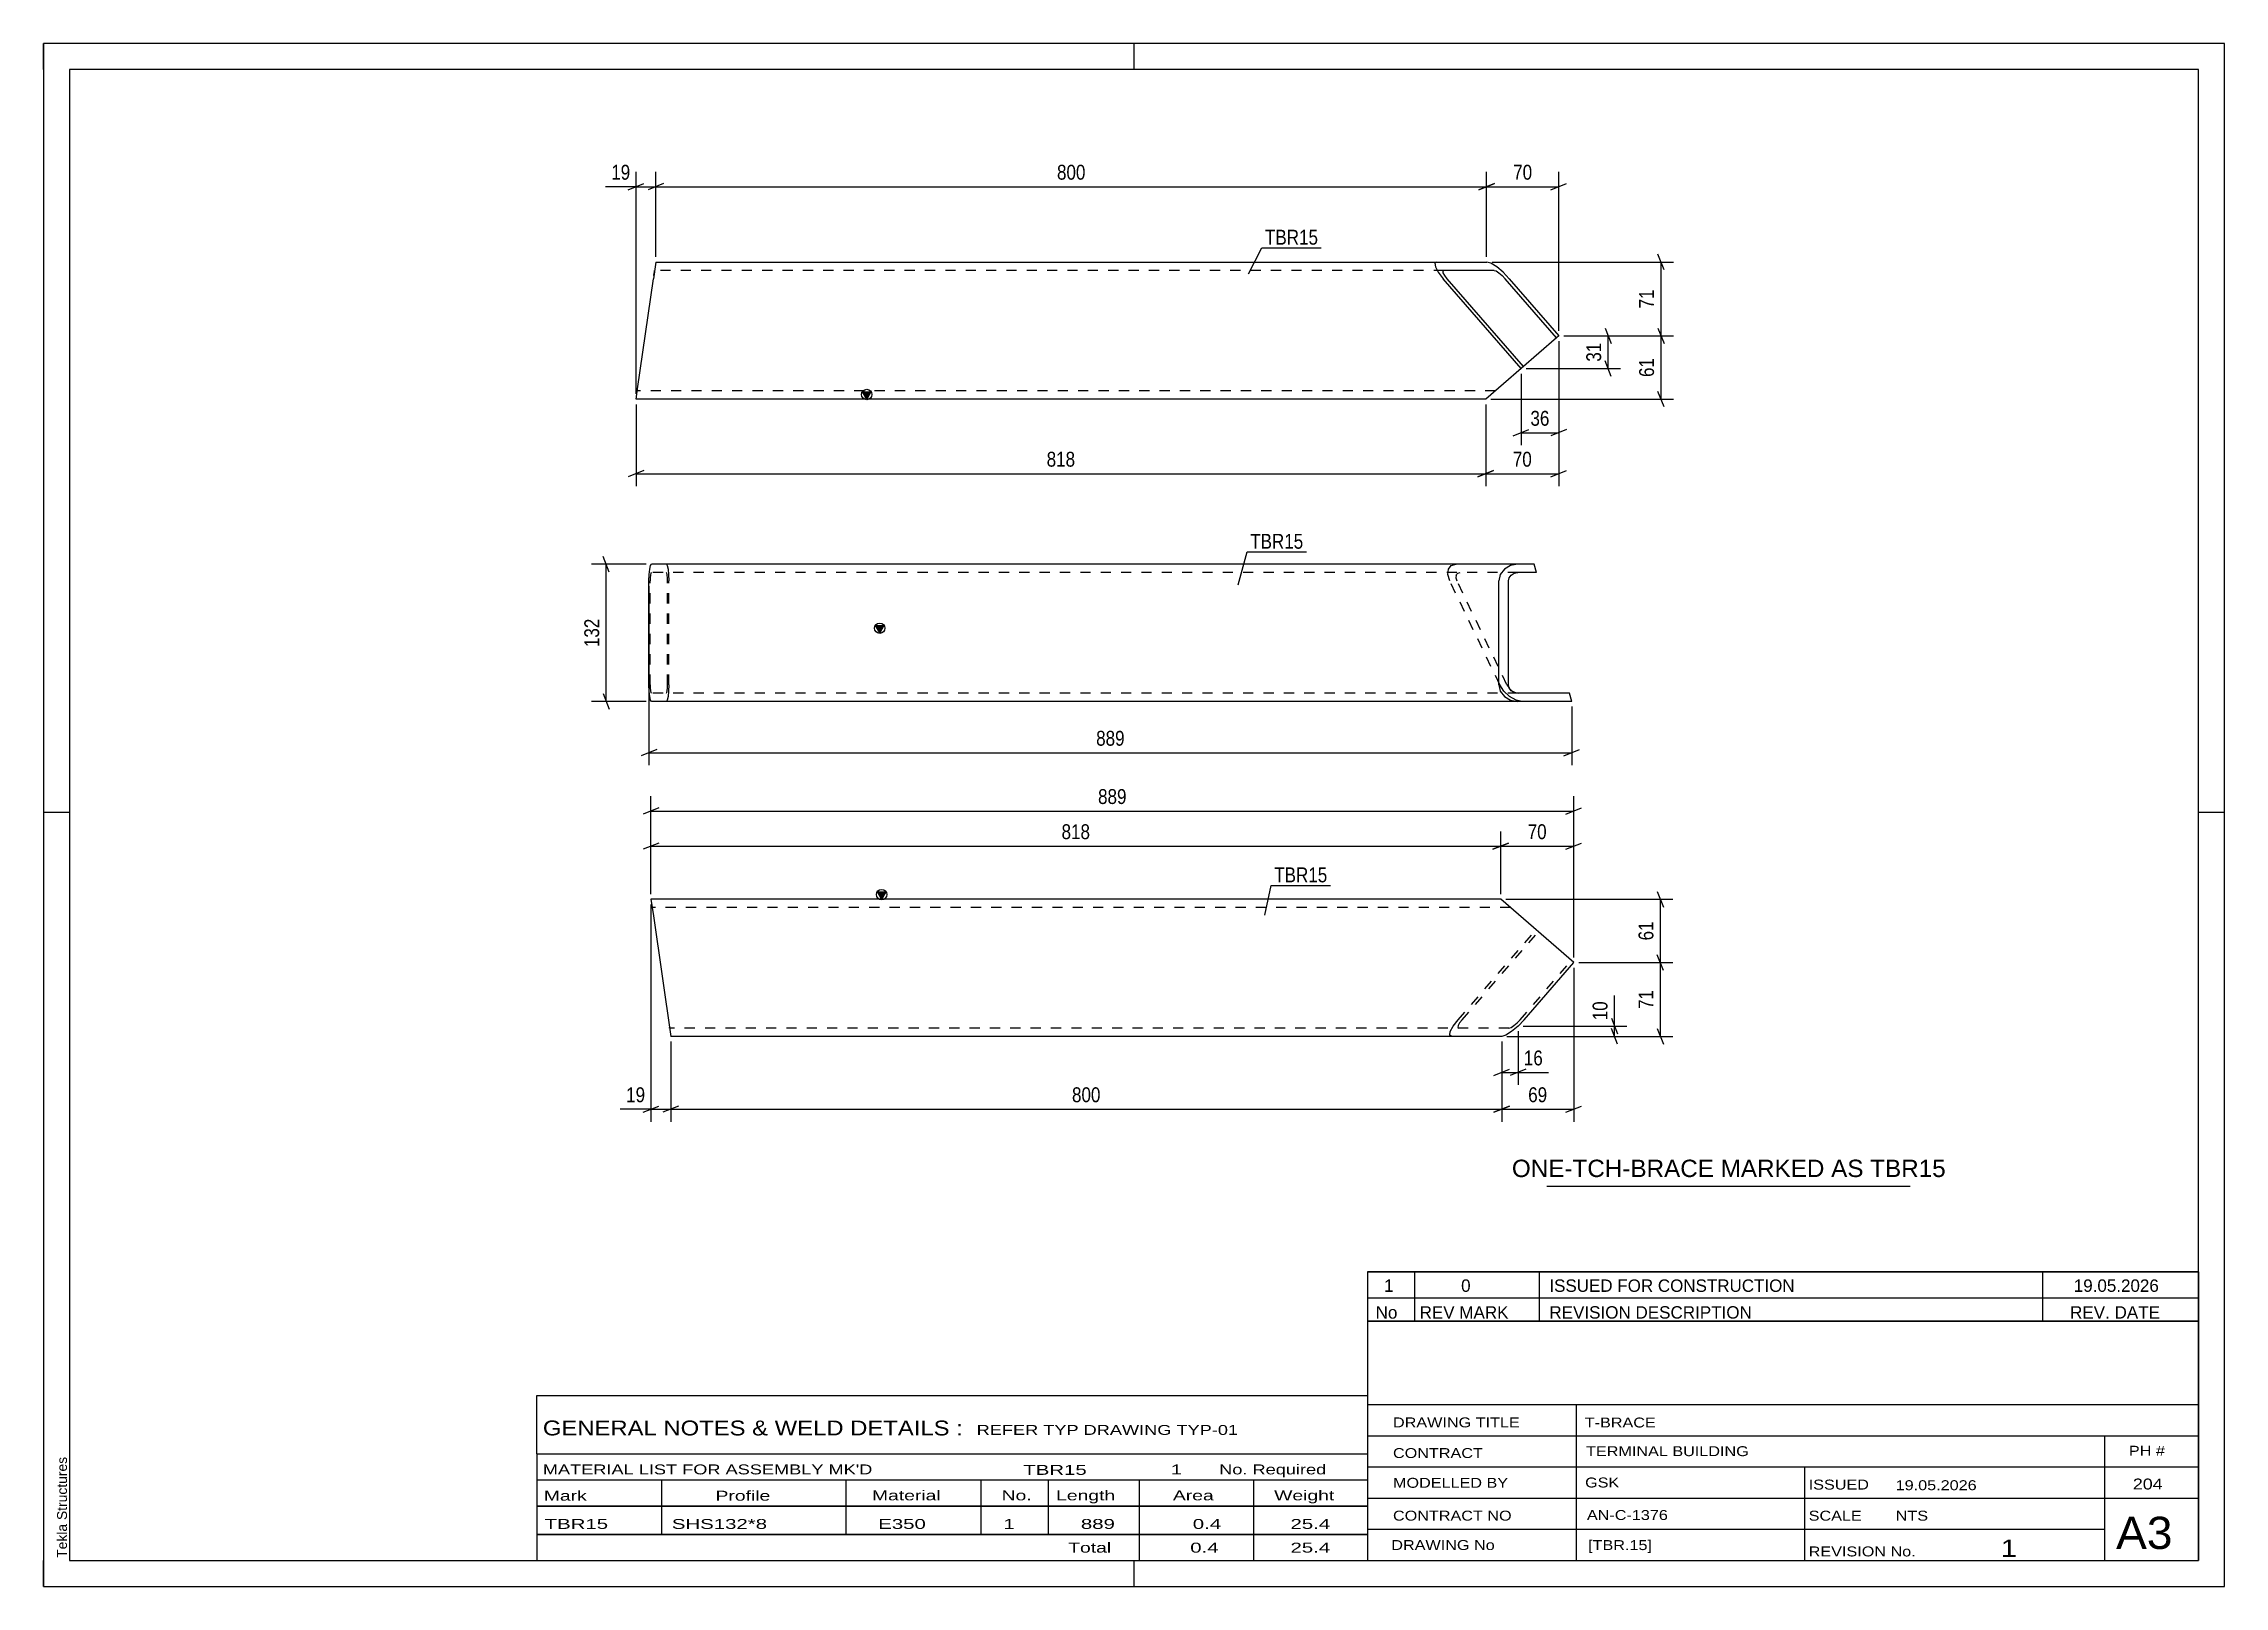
# Paper-space layout 'Layout1' of a CAD drawing. Header units: millimetres. Extents: x 0 to 420, y 0 to 297.
# The model-space entities are those that its viewports show. They can reach past a viewport. Long polylines and large blocks are cut down to what shows.
import ezdxf

# ---------------------------------------------------------------- set-up
doc = ezdxf.new("R2010")
doc.units = ezdxf.units.MM
doc.linetypes.add('DXK_LINE_DOT2', pattern=[3.9198, 1.9599, -1.9599])
doc.layers.add('Viewport layer', color=7, linetype='Continuous', plot=False)
doc.styles.add('Arial', font='ARIAL.TTF', dxfattribs={"height": 0.2})
doc.styles.add('Arial Narrow', font='ARIALN.TTF', dxfattribs={"height": 0.2})

# ---------------------------------------------------------------- blocks, each defined once
blk = doc.blocks.new('Unknown-491737054-2813')
at = {"color": 7, "linetype": 'Continuous'}
for p, q in [((255, 51.05), (255, 5)), ((255, 51.05), (415, 51.05)), ((415, 51), (415, 5)), ((255, 35), (415, 35)), ((295.14, 35), (295.14, 5)), ((255, 29), (415, 29)), ((397, 5.05), (397, 28.9)), ((255, 23), (415, 23)), ((339.14, 23), (339.14, 5)), ((255, 17), (415, 17)), ((255, 11), (397, 11)), ((255, 5), (415, 5))]:
    blk.add_line(p, q, dxfattribs=at)
at = {"color": 7, "style": 'Arial Narrow'}
for s, height, width, p in [('DRAWING TITLE', 1.9089, 1.425378, (259.88, 30.61)), ('T-BRACE', 1.909, 1.425378, (296.81, 30.59)), ('CONTRACT', 1.909, 1.425378, (259.88, 24.71)), ('TERMINAL BUILDING', 1.9089, 1.425378, (297.06, 25.07)), ('MODELLED BY', 1.9089, 1.425378, (259.88, 18.98)), ('GSK', 1.909, 1.425378, (296.88, 19.04)), ('ISSUED', 1.909, 1.425378, (339.94, 18.64)), ('19.05.2026', 1.909, 1.425378, (356.69, 18.52)), ('CONTRACT NO', 1.9089, 1.425378, (259.88, 12.66)), ('AN-C-1376', 1.909, 1.425378, (297.23, 12.78)), ('SCALE', 1.909, 1.425378, (339.94, 12.65)), ('A3', 6.204, 1.25, (399.14, 7.2)), ('DRAWING No', 1.909, 1.425378, (259.56, 7)), ('[TBR.15]', 1.909, 1.425378, (297.46, 6.99)), ('1', 3.34, 1.5, (376.91, 5.68)), ('REVISION No.', 1.9089, 1.425378, (339.94, 5.77))]:
    blk.add_text(s, height=height, dxfattribs=dict(at, width=width)).set_placement(p)
at = {"color": 7, "linetype": 'Continuous', "style": 'Arial Narrow'}
for s, height, width, p in [('PH #', 1.909, 1.43, (401.6, 25.15)), ('204', 2.1, 1.43, (402.37, 18.65)), ('NTS', 1.909, 1.425378, (356.7, 12.65))]:
    blk.add_text(s, height=height, dxfattribs=dict(at, width=width)).set_placement(p)
blk = doc.blocks.new('Unknown-491737054-1946')
at = {"color": 5, "linetype": 'Continuous'}
for p, q in [((420, 297), (0, 297)), ((0, 297), (0, 0)), ((0, 292), (0, 297)), ((210, 292), (210, 297)), ((420, 0), (420, 297)), ((415, 292), (5, 292)), ((5, 292), (5, 5)), ((415, 5), (415, 292)), ((5, 149), (0, 149)), ((420, 149), (415, 149)), ((0, 0), (0, 5)), ((5, 5), (415, 5)), ((210, 0), (210, 5)), ((0, 0), (420, 0))]:
    blk.add_line(p, q, dxfattribs=at)
at = {"color": 174, "linetype": 'Continuous', "style": 'Arial'}
blk.add_text('Tekla Structures', height=1.9102, rotation=90, dxfattribs=at).set_placement((4.5, 5.5))
blk = doc.blocks.new('Unknown-491737054-2814')
at = {"color": 7, "linetype": 'Continuous'}
for p, q in [((95, 36.75), (255, 36.75)), ((95, 25.5), (95, 36.75)), ((255, 36.75), (255, 25.5)), ((95, 25.5), (255, 25.5)), ((95, 25.5), (95, 20.5)), ((255, 25.5), (255, 20.5)), ((95, 20.5), (255, 20.5)), ((95, 20.5), (95, 15.5)), ((119, 20.5), (119, 15.5)), ((154.5, 20.5), (154.5, 15.5)), ((180.5, 20.5), (180.5, 15.5)), ((193.5, 20.5), (193.5, 15.5)), ((211, 20.5), (211, 15.5)), ((233, 20.5), (233, 15.5)), ((255, 20.5), (255, 15.5)), ((95, 15.5), (255, 15.5)), ((95, 15.45), (95, 10.05)), ((95, 15.45), (255, 15.45)), ((119, 15.5), (119, 10)), ((154.5, 15.5), (154.5, 10)), ((180.5, 15.5), (180.5, 10)), ((193.5, 15.5), (193.5, 10)), ((211, 15.5), (211, 10)), ((233, 15.5), (233, 10)), ((255, 15.45), (255, 10.05)), ((95, 10.05), (255, 10.05)), ((95, 10), (255, 10)), ((95, 10), (95, 5)), ((211, 10), (211, 5)), ((233, 10), (233, 5)), ((255, 10), (255, 5)), ((95, 5), (255, 5))]:
    blk.add_line(p, q, dxfattribs=at)
at = {"color": 7, "style": 'Arial Narrow'}
for s, height, width, p in [('GENERAL NOTES & WELD DETAILS :', 2.8633, 1.4, (96.15, 29.06)), ('REFER TYP DRAWING TYP-01', 1.9089, 1.6, (179.7, 29.16)), ("MATERIAL LIST FOR ASSEMBLY MK'D", 1.9089, 1.6, (96.15, 21.56)), ('TBR15', 1.909, 1.794707, (188.68, 21.47)), ('1', 1.91, 1.794707, (217.08, 21.56)), ('No. Required', 1.9089, 1.6, (226.41, 21.56)), ('Mark', 1.909, 1.7, (96.34, 16.5)), ('Profile', 1.909, 1.7, (129.41, 16.5)), ('Material', 1.909, 1.7, (159.54, 16.56)), ('No.', 1.909, 1.7, (184.5, 16.56)), ('Length', 1.909, 1.7, (195, 16.56)), ('Area', 1.909, 1.7, (217.5, 16.56)), ('Weight', 1.909, 1.7, (237, 16.56))]:
    blk.add_text(s, height=height, dxfattribs=dict(at, width=width)).set_placement(p)
at = {"color": 7, "linetype": 'Continuous', "style": 'Arial Narrow'}
for s, height, width, p in [('TBR15', 1.909, 1.794707, (96.5, 11.06)), ('SHS132*8', 1.909, 1.794707, (121, 11.06)), ('E350', 1.909, 1.794707, (160.74, 11.06)), ('1', 1.91, 1.794707, (184.86, 11.06)), ('889', 1.909, 1.794707, (199.77, 11.06)), ('0.4', 1.909, 1.794707, (221.32, 11.06)), ('25.4', 1.909, 1.794707, (240.14, 11.06)), ('Total', 1.909, 1.7, (197.33, 6.5)), ('0.4', 1.909, 1.794707, (220.83, 6.5)), ('25.4', 1.909, 1.794707, (240.14, 6.5))]:
    blk.add_text(s, height=height, dxfattribs=dict(at, width=width)).set_placement(p)
blk = doc.blocks.new('Unknown-491737054-2816')
at = {"color": 7, "linetype": 'Continuous'}
blk.add_line((289.5, 77.05), (359.5, 77.05), dxfattribs=at)
at = {"color": 7, "style": 'Arial'}
blk.add_text('ONE-TCH-BRACE MARKED AS TBR15', height=3.3428, dxfattribs=at).set_placement((282.78, 78.8))
blk = doc.blocks.new('Unknown-491737054-2815')
at = {"color": 7, "linetype": 'Continuous'}
for p, q in [((255, 60.55), (415, 60.55)), ((415, 60.55), (255, 60.55)), ((255, 60.55), (255, 55.55)), ((264, 60.55), (264, 55.55)), ((288, 60.55), (288, 55.55)), ((385, 60.55), (385, 55.55)), ((415, 60.55), (415, 55.55)), ((255, 55.55), (415, 55.55)), ((255, 55.55), (255, 51.05)), ((255, 55.55), (415, 55.55)), ((264, 55.55), (264, 51.05)), ((288, 55.55), (288, 51.05)), ((385, 55.55), (385, 51.05)), ((415, 55.55), (415, 51.05)), ((415, 51.05), (255, 51.05))]:
    blk.add_line(p, q, dxfattribs=at)
at = {"color": 7, "linetype": 'Continuous', "style": 'Arial Narrow'}
for s, height, width, p in [('1', 2.39, 1.196471, (258.16, 56.7)), ('0', 2.39, 1.196471, (273, 56.7)), ('ISSUED FOR CONSTRUCTION', 2.3861, 1.196471, (290, 56.7)), ('19.05.2026', 2.386, 1.196471, (391, 56.7)), ('No', 2.386, 1.2, (256.54, 51.55)), ('REV MARK', 2.386, 1.2, (265, 51.55)), ('REVISION DESCRIPTION', 2.3861, 1.2, (290, 51.55)), ('REV. DATE', 2.386, 1.2, (390.28, 51.55))]:
    blk.add_text(s, height=height, dxfattribs=dict(at, width=width)).set_placement(p)
blk = doc.blocks.new('Part-491737054-1884 - 1798')
at = {"linetype": 'Continuous'}
blk.add_hatch(color=2, dxfattribs=at).paths.add_polyline_path([(161.4, 132.28), (160.6, 133.68), (162.2, 133.68)])
at = {"color": 2, "linetype": 'Continuous'}
for p, q in [((116.97, 132.28), (117.43, 129.08)), ((280.62, 132.28), (116.97, 132.28)), ((161.4, 132.28), (160.6, 133.68)), ((160.6, 133.68), (162.2, 133.68)), ((162.2, 133.68), (161.4, 132.28)), ((294.68, 120.09), (280.62, 132.28)), ((117.43, 129.08), (120.78, 105.88)), ((285.13, 109.08), (294.68, 120.09)), ((280.82, 105.88), (120.78, 105.88)), ((281.62, 106.12), (280.82, 105.88)), ((282.72, 106.82), (281.62, 106.12)), ((283.96, 107.86), (282.72, 106.82)), ((285.13, 109.08), (283.96, 107.86))]:
    blk.add_line(p, q, dxfattribs=at)
at = {"color": 7, "linetype": 'DXK_LINE_DOT2'}
for p, q in [((282.47, 130.68), (117.2, 130.68)), ((272.42, 109.08), (287.42, 126.39)), ((273.19, 109.08), (287.86, 126.01)), ((284.36, 109.08), (294.24, 120.48)), ((120.55, 107.48), (120.53, 107.6)), ((282.21, 107.48), (120.55, 107.48)), ((270.81, 106.12), (270.91, 106.82)), ((271.19, 105.88), (270.81, 106.12)), ((270.91, 106.82), (271.47, 107.86)), ((271.47, 107.86), (272.42, 109.08)), ((272.43, 107.95), (272.38, 107.6)), ((272.38, 107.6), (272.57, 107.48)), ((272.72, 108.47), (272.43, 107.95)), ((273.19, 109.08), (272.72, 108.47)), ((282.21, 107.48), (282.61, 107.6)), ((282.61, 107.6), (283.16, 107.95)), ((283.16, 107.95), (283.77, 108.47)), ((283.77, 108.47), (284.36, 109.08))]:
    blk.add_line(p, q, dxfattribs=at)
at = {"color": 2, "linetype": 'Continuous'}
blk.add_circle((161.4, 133.18), 1, dxfattribs=at)
blk = doc.blocks.new('Part-491737054-1892 - 1891')
at = {"linetype": 'Continuous'}
blk.add_hatch(color=2, dxfattribs=at).paths.add_polyline_path([(161.02, 183.56), (160.22, 184.96), (161.82, 184.96)])
at = {"color": 2, "linetype": 'Continuous'}
for p, q in [((116.59, 193.56), (116.63, 194.79)), ((116.59, 173.56), (116.59, 193.56)), ((116.63, 194.79), (116.73, 195.83)), ((116.73, 195.83), (116.88, 196.52)), ((116.88, 196.52), (117.06, 196.76)), ((287.05, 196.76), (117.06, 196.76)), ((280.53, 194.79), (280.25, 193.56)), ((280.25, 173.56), (280.25, 193.56)), ((281.33, 195.83), (280.53, 194.79)), ((282.53, 196.52), (281.33, 195.83)), ((282.1, 193.56), (282.24, 194.18)), ((282.1, 173.56), (282.1, 193.56)), ((282.24, 194.18), (282.64, 194.7)), ((283.94, 196.76), (282.53, 196.52)), ((282.64, 194.7), (283.24, 195.04)), ((283.24, 195.04), (283.94, 195.16)), ((287.49, 195.16), (283.94, 195.16)), ((287.49, 195.16), (287.05, 196.76)), ((161.02, 183.56), (160.22, 184.96)), ((160.22, 184.96), (161.82, 184.96)), ((161.82, 184.96), (161.02, 183.56)), ((116.63, 172.34), (116.59, 173.56)), ((116.73, 171.3), (116.63, 172.34)), ((280.25, 173.56), (280.53, 172.34)), ((280.53, 172.34), (281.33, 171.3)), ((282.24, 172.95), (282.1, 173.56)), ((282.64, 172.43), (282.24, 172.95)), ((282.24, 172.94), (282.79, 172.43)), ((283.24, 172.09), (282.64, 172.43)), ((282.79, 172.43), (283.4, 172.09)), ((116.88, 170.61), (116.73, 171.3)), ((117.06, 170.36), (116.88, 170.61)), ((294.31, 170.36), (117.06, 170.36)), ((281.33, 171.3), (282.53, 170.61)), ((282.53, 170.61), (283.94, 170.36)), ((283.94, 171.96), (283.24, 172.09)), ((283.4, 172.09), (283.99, 171.96)), ((293.87, 171.96), (283.94, 171.96)), ((294.31, 170.36), (293.87, 171.96))]:
    blk.add_line(p, q, dxfattribs=at)
at = {"color": 7, "linetype": 'DXK_LINE_DOT2'}
for p, q in [((116.84, 194.18), (116.83, 193.56)), ((116.83, 173.56), (116.83, 193.56)), ((116.89, 194.7), (116.84, 194.18)), ((116.97, 195.04), (116.89, 194.7)), ((117.06, 195.16), (116.97, 195.04)), ((283.94, 195.16), (117.06, 195.16)), ((119.95, 196.76), (120.12, 196.52)), ((120.03, 195.04), (119.95, 195.16)), ((120.09, 194.79), (120.03, 195.04)), ((120.11, 194.7), (120.09, 194.79)), ((120.16, 194.18), (120.11, 194.7)), ((120.12, 196.52), (120.27, 195.83)), ((120.18, 193.56), (120.16, 194.18)), ((120.18, 173.56), (120.18, 193.56)), ((120.27, 195.83), (120.37, 194.79)), ((120.37, 194.79), (120.41, 193.56)), ((120.41, 173.56), (120.41, 193.56)), ((270.44, 194.79), (270.54, 195.83)), ((270.81, 193.56), (270.44, 194.79)), ((270.54, 195.83), (271.1, 196.52)), ((280.45, 173.56), (270.81, 193.56)), ((271.1, 196.52), (272.05, 196.76)), ((272.06, 194.7), (272.01, 194.18)), ((272.01, 194.18), (272.2, 193.56)), ((272.06, 194.7), (272.14, 194.79)), ((272.14, 194.79), (272.35, 195.04)), ((281.83, 173.56), (272.2, 193.56)), ((272.35, 195.04), (272.82, 195.16)), ((116.83, 173.56), (116.84, 172.95)), ((116.84, 172.95), (116.89, 172.43)), ((116.89, 172.43), (116.97, 172.09)), ((120.03, 172.09), (120.11, 172.43)), ((120.11, 172.43), (120.16, 172.95)), ((120.16, 172.95), (120.18, 173.56)), ((120.37, 172.34), (120.27, 171.3)), ((120.41, 173.56), (120.37, 172.34)), ((281.25, 172.34), (280.45, 173.56)), ((282.35, 171.3), (281.25, 172.34)), ((281.83, 173.56), (282.24, 172.95)), ((282.24, 172.95), (282.24, 172.94)), ((116.97, 172.09), (117.06, 171.96)), ((283.94, 171.96), (117.06, 171.96)), ((119.95, 171.96), (120.03, 172.09)), ((120.12, 170.61), (119.95, 170.36)), ((120.27, 171.3), (120.12, 170.61)), ((283.58, 170.61), (282.35, 171.3)), ((284.76, 170.36), (283.58, 170.61))]:
    blk.add_line(p, q, dxfattribs=at)
at = {"color": 2, "linetype": 'Continuous'}
blk.add_circle((161.02, 184.46), 1, dxfattribs=at)
blk = doc.blocks.new('Part-491737054-1975 - 1974')
at = {"linetype": 'Continuous'}
blk.add_hatch(color=2, dxfattribs=at).paths.add_polyline_path([(158.53, 228.55), (157.73, 229.95), (159.33, 229.95)])
at = {"color": 2, "linetype": 'Continuous'}
for p, q in [((117.91, 254.95), (117.45, 251.75)), ((117.91, 254.95), (277.95, 254.95)), ((268.32, 254.95), (267.94, 254.71)), ((267.94, 254.71), (268.04, 254.02)), ((268.04, 254.02), (268.61, 252.98)), ((268.61, 252.98), (269.55, 251.75)), ((269.52, 253.23), (269.7, 253.35)), ((269.57, 252.89), (269.52, 253.23)), ((269.85, 252.37), (269.57, 252.89)), ((279.34, 253.35), (269.7, 253.35)), ((270.32, 251.75), (269.85, 252.37)), ((278.75, 254.71), (277.95, 254.95)), ((279.85, 254.02), (278.75, 254.71)), ((279.34, 253.35), (279.74, 253.23)), ((279.74, 253.23), (280.29, 252.89)), ((281.09, 252.98), (279.85, 254.02)), ((280.29, 252.89), (280.91, 252.37)), ((280.91, 252.37), (281.5, 251.75)), ((282.27, 251.75), (281.09, 252.98)), ((114.38, 230.53), (117.45, 251.75)), ((284.55, 234.45), (269.55, 251.75)), ((284.99, 234.83), (270.32, 251.75)), ((291.37, 240.36), (281.5, 251.75)), ((282.27, 251.75), (291.81, 240.74)), ((291.37, 240.36), (277.75, 228.55)), ((291.81, 240.74), (291.37, 240.36)), ((114.1, 228.55), (114.38, 230.53)), ((277.75, 228.55), (114.1, 228.55)), ((158.53, 228.55), (157.73, 229.95)), ((157.73, 229.95), (159.33, 229.95)), ((159.33, 229.95), (158.53, 228.55))]:
    blk.add_line(p, q, dxfattribs=at)
at = {"color": 7, "linetype": 'DXK_LINE_DOT2'}
for p, q in [((117.54, 252.37), (117.61, 252.89)), ((117.61, 252.89), (117.63, 252.98)), ((117.63, 252.98), (117.66, 253.23)), ((117.66, 253.23), (117.68, 253.35)), ((269.7, 253.35), (117.68, 253.35)), ((279.6, 230.15), (114.33, 230.15))]:
    blk.add_line(p, q, dxfattribs=at)
at = {"color": 2, "linetype": 'Continuous'}
blk.add_circle((158.53, 229.45), 1, dxfattribs=at)
blk = doc.blocks.new('StraightDimension-491737054-2548 - 1798')
at = {"color": 7, "linetype": 'Continuous'}
for p, q in [((282.12, 143.1), (279.12, 141.9)), ((280.62, 133.28), (280.62, 145.35)), ((293.18, 141.9), (296.18, 143.1)), ((294.68, 121.09), (294.68, 145.35)), ((280.62, 142.5), (294.68, 142.5))]:
    blk.add_line(p, q, dxfattribs=at)
at = {"color": 0}
blk.add_wipeout([(290.08, 143.25), (290.08, 147.45), (285.22, 147.45), (285.22, 143.25)], dxfattribs=at)
at = {"color": 3, "style": 'Arial Narrow'}
blk.add_text('70', height=2.863, dxfattribs=at).set_placement((285.82, 143.85))
blk = doc.blocks.new('StraightDimension-491737054-1901 - 1798')
at = {"color": 7, "linetype": 'Continuous'}
for p, q in [((116.97, 133.28), (116.97, 152.12)), ((294.68, 121.09), (294.68, 152.12)), ((118.47, 149.87), (115.47, 148.67)), ((116.97, 149.27), (294.68, 149.27)), ((293.18, 148.67), (296.18, 149.87))]:
    blk.add_line(p, q, dxfattribs=at)
at = {"color": 0}
blk.add_wipeout([(209.17, 150.02), (209.17, 154.22), (202.48, 154.22), (202.48, 150.02)], dxfattribs=at)
at = {"color": 3, "style": 'Arial Narrow'}
blk.add_text('889', height=2.863, dxfattribs=at).set_placement((203.08, 150.62))
blk = doc.blocks.new('StraightDimension-491737054-2246 - 1798')
at = {"color": 7, "linetype": 'Continuous'}
for p, q in [((116.97, 131.28), (116.97, 89.46)), ((120.78, 104.88), (120.78, 89.46)), ((115.47, 91.26), (118.47, 92.46)), ((122.28, 92.46), (119.28, 91.26)), ((116.97, 91.86), (120.78, 91.86))]:
    blk.add_line(p, q, dxfattribs=at)
at = {"color": 0}
blk.add_wipeout([(116.44, 92.61), (116.44, 96.81), (111.59, 96.81), (111.59, 92.61)], dxfattribs=at)
at = {"color": 7, "linetype": 'Continuous'}
blk.add_line((116.97, 91.86), (111.06, 91.86), dxfattribs=at)
blk.add_line((116.97, 91.86), (111.06, 91.86), dxfattribs=at)
at = {"color": 3, "style": 'Arial Narrow'}
blk.add_text('19', height=2.863, dxfattribs=at).set_placement((112.19, 93.21))
blk = doc.blocks.new('StraightDimension-491737054-2179 - 1798')
at = {"color": 7, "linetype": 'Continuous'}
for p, q in [((283.96, 106.86), (283.96, 96.55)), ((280.82, 104.88), (280.82, 96.55)), ((279.32, 98.35), (282.32, 99.55)), ((280.82, 98.95), (283.96, 98.95)), ((285.46, 99.55), (282.46, 98.35))]:
    blk.add_line(p, q, dxfattribs=at)
at = {"color": 0}
blk.add_wipeout([(289.34, 99.7), (289.34, 103.9), (284.48, 103.9), (284.48, 99.7)], dxfattribs=at)
at = {"color": 7, "linetype": 'Continuous'}
blk.add_line((283.96, 98.95), (289.86, 98.95), dxfattribs=at)
blk.add_line((283.96, 98.95), (289.86, 98.95), dxfattribs=at)
at = {"color": 3, "style": 'Arial Narrow'}
blk.add_text('16', height=2.863, dxfattribs=at).set_placement((285.08, 100.3))
blk = doc.blocks.new('StraightDimension-491737054-2184 - 1798')
at = {"color": 7, "linetype": 'Continuous'}
for p, q in [((301.94, 109.36), (303.14, 106.36)), ((281.82, 105.88), (304.94, 105.88)), ((284.96, 107.86), (304.94, 107.86)), ((303.14, 104.38), (301.94, 107.38)), ((302.54, 105.88), (302.54, 107.86))]:
    blk.add_line(p, q, dxfattribs=at)
at = {"color": 0}
blk.add_wipeout([(301.79, 113.24), (297.59, 113.24), (297.59, 108.38), (301.79, 108.38)], dxfattribs=at)
at = {"color": 7, "linetype": 'Continuous'}
blk.add_line((302.54, 107.86), (302.54, 113.76), dxfattribs=at)
blk.add_line((302.54, 107.86), (302.54, 113.76), dxfattribs=at)
at = {"color": 3, "style": 'Arial Narrow'}
blk.add_text('10', height=2.863, rotation=90.0002, dxfattribs=at).set_placement((301.19, 108.98))
blk = doc.blocks.new('StraightDimension-491737054-2200 - 1798')
at = {"color": 7, "linetype": 'Continuous'}
for p, q in [((281.62, 132.28), (313.78, 132.28)), ((310.78, 133.78), (311.98, 130.78)), ((311.38, 120.09), (311.38, 132.28)), ((295.68, 120.09), (313.78, 120.09)), ((311.98, 118.59), (310.78, 121.59))]:
    blk.add_line(p, q, dxfattribs=at)
at = {"color": 0}
blk.add_wipeout([(310.63, 128.62), (306.43, 128.62), (306.43, 123.76), (310.63, 123.76)], dxfattribs=at)
at = {"color": 3, "style": 'Arial Narrow'}
blk.add_text('61', height=2.863, rotation=90.0002, dxfattribs=at).set_placement((310.03, 124.36))
blk = doc.blocks.new('StraightDimension-491737054-2201 - 1798')
at = {"color": 7, "linetype": 'Continuous'}
for p, q in [((295.68, 120.09), (313.78, 120.09)), ((311.98, 118.59), (310.78, 121.59)), ((311.38, 105.88), (311.38, 120.09)), ((281.82, 105.88), (313.78, 105.88)), ((310.78, 107.38), (311.98, 104.38))]:
    blk.add_line(p, q, dxfattribs=at)
at = {"color": 0}
blk.add_wipeout([(310.63, 115.42), (306.43, 115.42), (306.43, 110.56), (310.63, 110.56)], dxfattribs=at)
at = {"color": 3, "style": 'Arial Narrow'}
blk.add_text('71', height=2.863, rotation=90.0002, dxfattribs=at).set_placement((310.03, 111.16))
blk = doc.blocks.new('StraightDimension-491737054-2244 - 1798')
at = {"color": 7, "linetype": 'Continuous'}
for p, q in [((294.68, 119.09), (294.68, 89.46)), ((280.82, 104.88), (280.82, 89.46)), ((282.32, 92.46), (279.32, 91.26)), ((293.18, 91.26), (296.18, 92.46)), ((280.82, 91.86), (294.68, 91.86))]:
    blk.add_line(p, q, dxfattribs=at)
at = {"color": 0}
blk.add_wipeout([(290.18, 92.61), (290.18, 96.81), (285.32, 96.81), (285.32, 92.61)], dxfattribs=at)
at = {"color": 3, "style": 'Arial Narrow'}
blk.add_text('69', height=2.863, dxfattribs=at).set_placement((285.92, 93.21))
blk = doc.blocks.new('StraightDimension-491737054-2245 - 1798')
at = {"color": 7, "linetype": 'Continuous'}
for p, q in [((120.78, 104.88), (120.78, 89.46)), ((280.82, 104.88), (280.82, 89.46)), ((122.28, 92.46), (119.28, 91.26)), ((279.32, 91.26), (282.32, 92.46)), ((120.78, 91.86), (280.82, 91.86))]:
    blk.add_line(p, q, dxfattribs=at)
at = {"color": 0}
blk.add_wipeout([(204.14, 92.61), (204.14, 96.81), (197.46, 96.81), (197.46, 92.61)], dxfattribs=at)
at = {"color": 3, "style": 'Arial Narrow'}
blk.add_text('800', height=2.863, dxfattribs=at).set_placement((198.06, 93.21))
blk = doc.blocks.new('StraightDimension-491737054-2549 - 1798')
at = {"color": 7, "linetype": 'Continuous'}
for p, q in [((118.47, 143.1), (115.47, 141.9)), ((116.97, 133.28), (116.97, 145.35)), ((279.12, 141.9), (282.12, 143.1)), ((280.62, 133.28), (280.62, 145.35)), ((116.97, 142.5), (280.62, 142.5))]:
    blk.add_line(p, q, dxfattribs=at)
at = {"color": 0}
blk.add_wipeout([(202.14, 143.25), (202.14, 147.45), (195.45, 147.45), (195.45, 143.25)], dxfattribs=at)
at = {"color": 3, "style": 'Arial Narrow'}
blk.add_text('818', height=2.863, dxfattribs=at).set_placement((196.05, 143.85))
blk = doc.blocks.new('StraightDimension-491737054-2311 - 1891')
at = {"color": 7, "linetype": 'Continuous'}
for p, q in [((116.59, 192.56), (116.59, 158.09)), ((294.31, 169.36), (294.31, 158.09)), ((118.09, 161.09), (115.09, 159.89)), ((116.59, 160.49), (294.31, 160.49)), ((292.81, 159.89), (295.81, 161.09))]:
    blk.add_line(p, q, dxfattribs=at)
at = {"color": 0}
blk.add_wipeout([(208.79, 161.24), (208.79, 165.44), (202.11, 165.44), (202.11, 161.24)], dxfattribs=at)
at = {"color": 3, "style": 'Arial Narrow'}
blk.add_text('889', height=2.863, dxfattribs=at).set_placement((202.71, 161.84))
blk = doc.blocks.new('StraightDimension-491737054-2322 - 1891')
at = {"color": 7, "linetype": 'Continuous'}
for p, q in [((108.95, 195.26), (107.75, 198.26)), ((116.06, 196.76), (105.5, 196.76)), ((108.35, 170.36), (108.35, 196.76)), ((116.06, 170.36), (105.5, 170.36)), ((107.75, 171.86), (108.95, 168.86))]:
    blk.add_line(p, q, dxfattribs=at)
at = {"color": 0}
blk.add_wipeout([(107.6, 186.91), (103.4, 186.91), (103.4, 180.22), (107.6, 180.22)], dxfattribs=at)
at = {"color": 3, "style": 'Arial Narrow'}
blk.add_text('132', height=2.863, rotation=90.0002, dxfattribs=at).set_placement((107, 180.82))
blk = doc.blocks.new('StraightDimension-491737054-2340 - 1974')
at = {"color": 7, "linetype": 'Continuous'}
for p, q in [((279.41, 270.06), (276.41, 268.86)), ((277.91, 255.95), (277.91, 272.31)), ((277.91, 269.46), (291.81, 269.46)), ((290.31, 268.86), (293.31, 270.06)), ((291.81, 241.74), (291.81, 272.31))]:
    blk.add_line(p, q, dxfattribs=at)
at = {"color": 0}
blk.add_wipeout([(287.29, 270.21), (287.29, 274.41), (282.43, 274.41), (282.43, 270.21)], dxfattribs=at)
at = {"color": 3, "style": 'Arial Narrow'}
blk.add_text('70', height=2.863, dxfattribs=at).set_placement((283.03, 270.81))
blk = doc.blocks.new('StraightDimension-491737054-2420 - 1974')
at = {"color": 7, "linetype": 'Continuous'}
for p, q in [((291.81, 239.74), (291.81, 219.69)), ((284.55, 233.45), (284.55, 219.69)), ((283.05, 221.49), (286.05, 222.69)), ((293.31, 222.69), (290.31, 221.49)), ((284.55, 222.09), (291.81, 222.09))]:
    blk.add_line(p, q, dxfattribs=at)
at = {"color": 0}
blk.add_wipeout([(290.61, 222.84), (290.61, 227.04), (285.75, 227.04), (285.75, 222.84)], dxfattribs=at)
at = {"color": 3, "style": 'Arial Narrow'}
blk.add_text('36', height=2.863, dxfattribs=at).set_placement((286.35, 223.44))
blk = doc.blocks.new('StraightDimension-491737054-2341 - 1974')
at = {"color": 7, "linetype": 'Continuous'}
for p, q in [((119.41, 270.06), (116.41, 268.86)), ((117.91, 255.95), (117.91, 272.31)), ((117.91, 269.46), (277.91, 269.46)), ((276.41, 268.86), (279.41, 270.06)), ((277.91, 255.95), (277.91, 272.31))]:
    blk.add_line(p, q, dxfattribs=at)
at = {"color": 0}
blk.add_wipeout([(201.25, 270.21), (201.25, 274.41), (194.57, 274.41), (194.57, 270.21)], dxfattribs=at)
at = {"color": 3, "style": 'Arial Narrow'}
blk.add_text('800', height=2.863, dxfattribs=at).set_placement((195.17, 270.81))
blk = doc.blocks.new('StraightDimension-491737054-2342 - 1974')
at = {"color": 7, "linetype": 'Continuous'}
for p, q in [((112.6, 268.86), (115.6, 270.06)), ((114.1, 229.55), (114.1, 272.31)), ((114.1, 269.46), (117.91, 269.46)), ((119.41, 270.06), (116.41, 268.86)), ((117.91, 255.95), (117.91, 272.31))]:
    blk.add_line(p, q, dxfattribs=at)
at = {"color": 0}
blk.add_wipeout([(113.57, 270.21), (113.57, 274.41), (108.72, 274.41), (108.72, 270.21)], dxfattribs=at)
at = {"color": 7, "linetype": 'Continuous'}
blk.add_line((114.1, 269.46), (108.19, 269.46), dxfattribs=at)
blk.add_line((114.1, 269.46), (108.19, 269.46), dxfattribs=at)
at = {"color": 3, "style": 'Arial Narrow'}
blk.add_text('19', height=2.863, dxfattribs=at).set_placement((109.32, 270.81))
blk = doc.blocks.new('StraightDimension-491737054-2386 - 1974')
at = {"color": 7, "linetype": 'Continuous'}
for p, q in [((312.1, 253.45), (310.9, 256.45)), ((278.95, 254.95), (313.9, 254.95)), ((311.5, 240.74), (311.5, 254.95)), ((292.81, 240.74), (313.9, 240.74)), ((310.9, 242.24), (312.1, 239.24))]:
    blk.add_line(p, q, dxfattribs=at)
at = {"color": 0}
blk.add_wipeout([(310.75, 250.28), (306.55, 250.28), (306.55, 245.42), (310.75, 245.42)], dxfattribs=at)
at = {"color": 3, "style": 'Arial Narrow'}
blk.add_text('71', height=2.863, rotation=90.0002, dxfattribs=at).set_placement((310.15, 246.02))
blk = doc.blocks.new('StraightDimension-491737054-2387 - 1974')
at = {"color": 7, "linetype": 'Continuous'}
for p, q in [((292.81, 240.74), (313.9, 240.74)), ((310.9, 242.24), (312.1, 239.24)), ((311.5, 228.55), (311.5, 240.74)), ((278.75, 228.55), (313.9, 228.55)), ((312.1, 227.05), (310.9, 230.05))]:
    blk.add_line(p, q, dxfattribs=at)
at = {"color": 0}
blk.add_wipeout([(310.75, 237.08), (306.55, 237.08), (306.55, 232.22), (310.75, 232.22)], dxfattribs=at)
at = {"color": 3, "style": 'Arial Narrow'}
blk.add_text('61', height=2.863, rotation=90.0002, dxfattribs=at).set_placement((310.15, 232.82))
blk = doc.blocks.new('StraightDimension-491737054-2410 - 1974')
at = {"color": 7, "linetype": 'Continuous'}
for p, q in [((292.81, 240.74), (303.72, 240.74)), ((300.72, 242.24), (301.92, 239.24)), ((301.32, 234.45), (301.32, 240.74)), ((301.92, 232.95), (300.72, 235.95)), ((285.55, 234.45), (303.72, 234.45))]:
    blk.add_line(p, q, dxfattribs=at)
at = {"color": 0}
blk.add_wipeout([(300.57, 240.02), (296.37, 240.02), (296.37, 235.17), (300.57, 235.17)], dxfattribs=at)
at = {"color": 3, "style": 'Arial Narrow'}
blk.add_text('31', height=2.863, rotation=90.0002, dxfattribs=at).set_placement((299.97, 235.77))
blk = doc.blocks.new('StraightDimension-491737054-2460 - 1974')
at = {"color": 7, "linetype": 'Continuous'}
for p, q in [((291.81, 239.74), (291.81, 211.81)), ((277.75, 227.55), (277.75, 211.81)), ((279.25, 214.81), (276.25, 213.61)), ((277.75, 214.21), (291.81, 214.21)), ((290.31, 213.61), (293.31, 214.81))]:
    blk.add_line(p, q, dxfattribs=at)
at = {"color": 0}
blk.add_wipeout([(287.21, 214.96), (287.21, 219.16), (282.36, 219.16), (282.36, 214.96)], dxfattribs=at)
at = {"color": 3, "style": 'Arial Narrow'}
blk.add_text('70', height=2.863, dxfattribs=at).set_placement((282.96, 215.56))
blk = doc.blocks.new('StraightDimension-491737054-2461 - 1974')
at = {"color": 7, "linetype": 'Continuous'}
for p, q in [((114.1, 227.55), (114.1, 211.81)), ((277.75, 227.55), (277.75, 211.81)), ((115.6, 214.81), (112.6, 213.61)), ((114.1, 214.21), (277.75, 214.21)), ((276.25, 213.61), (279.25, 214.81))]:
    blk.add_line(p, q, dxfattribs=at)
at = {"color": 0}
blk.add_wipeout([(199.27, 214.96), (199.27, 219.16), (192.58, 219.16), (192.58, 214.96)], dxfattribs=at)
at = {"color": 3, "style": 'Arial Narrow'}
blk.add_text('818', height=2.863, dxfattribs=at).set_placement((193.18, 215.56))
blk = doc.blocks.new('Mark-491737054-1906 - 1798')
at = {"color": 0}
blk.add_wipeout([(247.24, 135.54), (247.24, 138.54), (237.01, 138.54), (237.01, 135.54)], dxfattribs=at)
blk.add_wipeout([(247.24, 135.54), (247.24, 138.54), (237.01, 138.54), (237.01, 135.54)], dxfattribs=at)
at = {"color": 30, "linetype": 'Continuous'}
for p, q in [((235.19, 129.2), (236.41, 134.94)), ((236.41, 134.94), (247.84, 134.94))]:
    blk.add_line(p, q, dxfattribs=at)
at = {"color": 3, "style": 'Arial Narrow'}
blk.add_text('TBR15', height=2.863, dxfattribs=at).set_placement((237.01, 135.54))
blk = doc.blocks.new('Mark-491737054-2333 - 1891')
at = {"color": 0}
blk.add_wipeout([(242.61, 199.76), (242.61, 202.76), (232.38, 202.76), (232.38, 199.76)], dxfattribs=at)
blk.add_wipeout([(242.61, 199.76), (242.61, 202.76), (232.38, 202.76), (232.38, 199.76)], dxfattribs=at)
at = {"color": 30, "linetype": 'Continuous'}
for p, q in [((230.04, 192.8), (231.78, 199.16)), ((231.78, 199.16), (243.21, 199.16))]:
    blk.add_line(p, q, dxfattribs=at)
at = {"color": 3, "style": 'Arial Narrow'}
blk.add_text('TBR15', height=2.863, dxfattribs=at).set_placement((232.38, 199.76))
blk = doc.blocks.new('Mark-491737054-2433 - 1974')
at = {"color": 0}
blk.add_wipeout([(245.45, 258.3), (245.45, 261.3), (235.23, 261.3), (235.23, 258.3)], dxfattribs=at)
blk.add_wipeout([(245.45, 258.3), (245.45, 261.3), (235.23, 261.3), (235.23, 258.3)], dxfattribs=at)
at = {"color": 30, "linetype": 'Continuous'}
for p, q in [((232.04, 252.68), (234.63, 257.7)), ((234.63, 257.7), (246.05, 257.7))]:
    blk.add_line(p, q, dxfattribs=at)
at = {"color": 3, "style": 'Arial Narrow'}
blk.add_text('TBR15', height=2.863, dxfattribs=at).set_placement((235.23, 258.3))

msp = doc.modelspace()

# ---------------------------------------------------------------- block references
for name in ['Unknown-491737054-1946', 'Part-491737054-1975 - 1974', 'Part-491737054-1892 - 1891', 'Part-491737054-1884 - 1798', 'Unknown-491737054-2816', 'Unknown-491737054-2815', 'Unknown-491737054-2813', 'Unknown-491737054-2814']:
    msp.add_blockref(name, (0, 0))

# ---------------------------------------------------------------- next in the draw order: block references
for name in ['StraightDimension-491737054-2340 - 1974', 'StraightDimension-491737054-2311 - 1891', 'StraightDimension-491737054-2548 - 1798', 'StraightDimension-491737054-2179 - 1798']:
    msp.add_blockref(name, (0, 0))

# ---------------------------------------------------------------- next in the draw order: block references
for name in ['StraightDimension-491737054-2341 - 1974', 'StraightDimension-491737054-2420 - 1974', 'Mark-491737054-2333 - 1891', 'StraightDimension-491737054-2322 - 1891', 'StraightDimension-491737054-1901 - 1798', 'StraightDimension-491737054-2184 - 1798']:
    msp.add_blockref(name, (0, 0))

# ---------------------------------------------------------------- next in the draw order: block references
for name in ['StraightDimension-491737054-2342 - 1974', 'Mark-491737054-2433 - 1974', 'StraightDimension-491737054-2386 - 1974', 'StraightDimension-491737054-2246 - 1798', 'StraightDimension-491737054-2200 - 1798']:
    msp.add_blockref(name, (0, 0))

# ---------------------------------------------------------------- next in the draw order: block references
for name in ['StraightDimension-491737054-2387 - 1974', 'StraightDimension-491737054-2549 - 1798', 'StraightDimension-491737054-2201 - 1798']:
    msp.add_blockref(name, (0, 0))

# ---------------------------------------------------------------- next in the draw order: block references
for name in ['StraightDimension-491737054-2410 - 1974', 'Mark-491737054-1906 - 1798', 'StraightDimension-491737054-2244 - 1798']:
    msp.add_blockref(name, (0, 0))

# ---------------------------------------------------------------- next in the draw order: block references
for name in ['StraightDimension-491737054-2460 - 1974', 'StraightDimension-491737054-2245 - 1798']:
    msp.add_blockref(name, (0, 0))

# ---------------------------------------------------------------- next in the draw order: block references
msp.add_blockref('StraightDimension-491737054-2461 - 1974', (0, 0))

psp = doc.layouts.get("Layout1")

# ---------------------------------------------------------------- viewports
at = {"layer": 'Viewport layer', "view_target_point": (210, 148.5)}
psp.add_viewport(center=(210, 148.5), size=(420, 297), view_center_point=(0, 0), view_height=297, dxfattribs=at)

doc.saveas('drawing.dxf')
